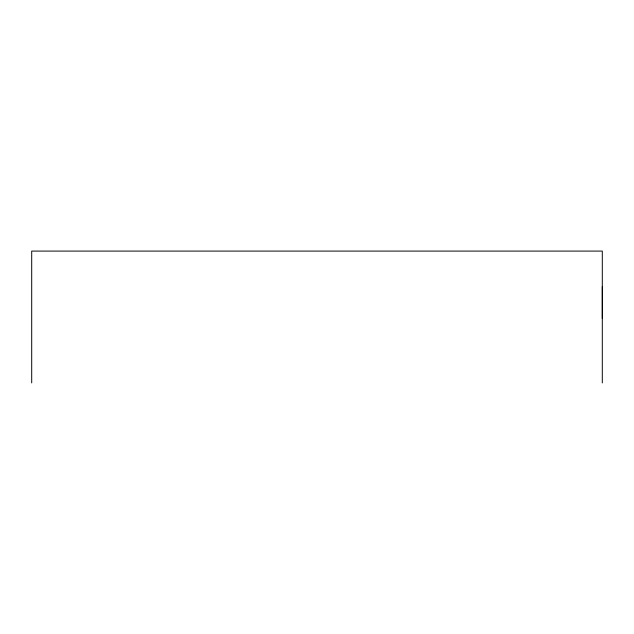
<?xml version="1.0" encoding="UTF-8"?>
<svg xmlns="http://www.w3.org/2000/svg" width="634" height="634" viewBox="0 0 634 634"><rect width="100%" height="100%" fill="white"/><g stroke="black" fill="none" stroke-linecap="round" stroke-linejoin="round"><path stroke-width="0.95" d="M602.3 318.458L602.3 286.711M602.3 382.912L602.3 251.088L31.7 251.088L31.7 382.912"/></g></svg>
